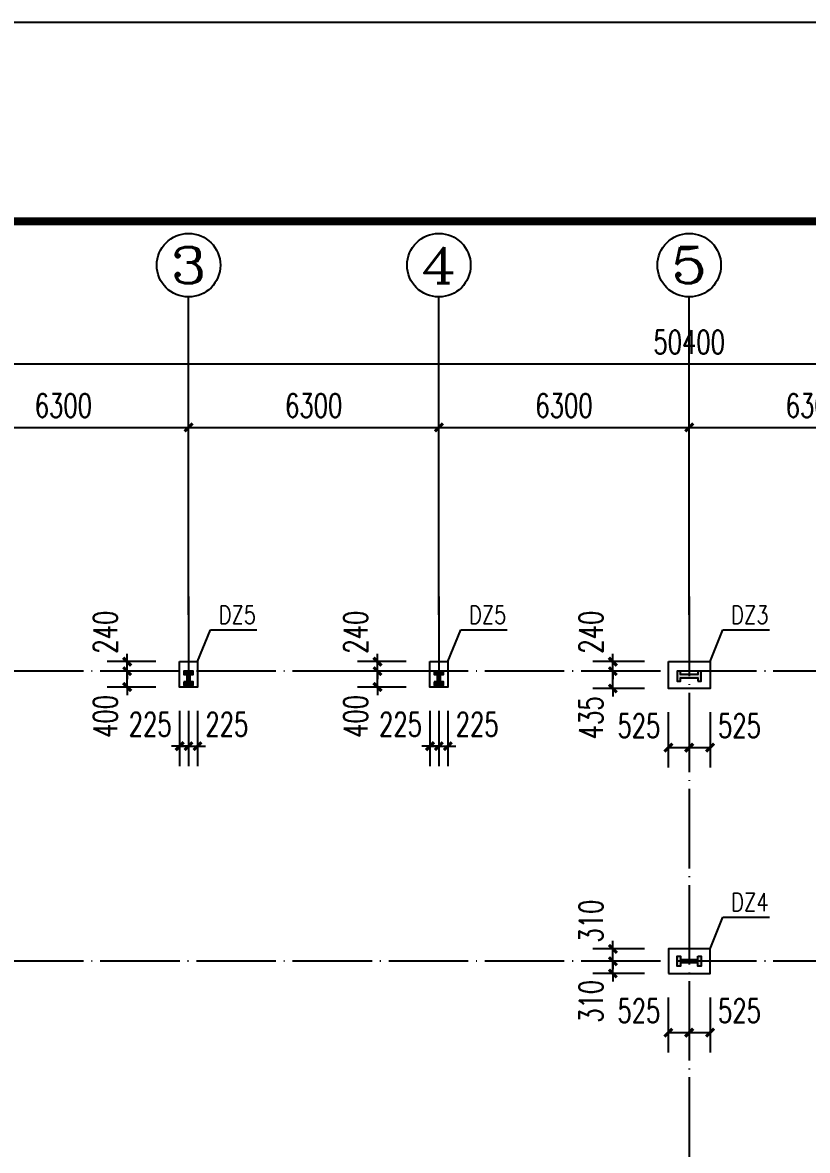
# Model space of a CAD drawing. Extents: x 37237700 to 37865026, y 138877 to 347670.
# Drawn here: x 37347811 to 37367564, y 319279 to 347670 of the extents above; entities that cross this region are included whole.
import ezdxf
from ezdxf.enums import TextEntityAlignment as Align

# ---------------------------------------------------------------- set-up
doc = ezdxf.new("R2010")
doc.units = 0
doc.header["$LTSCALE"] = 1000
doc.header["$MEASUREMENT"] = 0
doc.linetypes.add('ACAD_ISO04W100', pattern=[30.5, 24, -3, 0.5, -3])
doc.linetypes.add('DOTE', pattern=[2.42, 2, -0.2, 0.02, -0.2])
doc.layers.get('0').update_dxf_attribs({"linetype": 'CONTINUOUS'})
doc.layers.get('DEFPOINTS').update_dxf_attribs({"linetype": 'CONTINUOUS'})
for name, color, linetype in [('AXIS', 3, 'CONTINUOUS'), ('AXIS_TEXT', 7, 'CONTINUOUS'), ('DOTE', 1, 'ACAD_ISO04W100'), ('PUB_DIM', 3, 'CONTINUOUS'), ('PUB_TITLE', 4, 'CONTINUOUS')]:
    doc.layers.add(name, color=color, linetype=linetype)
doc.styles.add('_TCH_AXIS', font='COMPLEX', dxfattribs={"bigfont": 'GBCBIG'})
doc.styles.add('_TCH_DIM_T3', font='SIMPLEX', dxfattribs={"width": 0.705882, "bigfont": 'GBCBIG'})
doc.styles.add('COMPLEX', font='COMPLEX')
doc.styles.add('DIM_FONT', font='SIMPLEX.shx', dxfattribs={"width": 0.8})
doc.dimstyles.new('_TCH_ARCH&&200', dxfattribs={"dimtxt": 595, "dimasz": 200, "dimexe": 500, "dimexo": 600, "dimgap": 252.5, "dimtad": 1, "dimdec": 0, "dimzin": 0, "dimdsep": 46, "dimtxsty": '_TCH_DIM_T3', "dimblk": 'ARCHTICK', "dimcen": 0.09, "dimclrt": 7, "dimazin": 2, "dimtfac": 1, "dimtdec": 0, "dimtix": 1, "dimtmove": 2, "dimatfit": 3, "dimfxl": 1, "dimtolj": 1, "dimtzin": 0, "dimarcsym": 0})

# ---------------------------------------------------------------- blocks, each defined once
blk = doc.blocks.new('_ArchTick')
at = {"color": 0, "linetype": 'ByBlock', "const_width": 0.4}
blk.add_lwpolyline([(-0.5, -0.5), (0.5, 0.5)], dxfattribs=at)
blk = doc.blocks.new('*D1333')
at = {"layer": 'DEFPOINTS', "color": 0}
for p in [(37362667, 324043), (37364063, 324043), (37364063, 323733)]:
    blk.add_point(p, dxfattribs=at)
at = {"layer": 'PUB_DIM', "color": 0, "lineweight": -2}
for p, q in [((37362667, 324043), (37362667, 324243)), ((37363463, 324043), (37362167, 324043)), ((37362667, 323733), (37362667, 324043)), ((37363463, 323733), (37362167, 323733)), ((37362667, 323733), (37362667, 323533))]:
    blk.add_line(p, q, dxfattribs=at)
at = {"layer": 'PUB_DIM', "color": 0, "lineweight": -2, "xscale": 200, "yscale": 200, "zscale": 200}
for p, rotation in [((37362667, 324043), 270), ((37362667, 323733), 90)]:
    blk.add_blockref('_ArchTick', p, dxfattribs=dict(at, rotation=rotation))
at = {"layer": 'PUB_DIM', "color": 7, "insert": (37362117, 323033), "char_height": 595, "attachment_point": 5, "rotation": 90, "style": '_TCH_DIM_T3'}
blk.add_mtext('\\A1;310', dxfattribs=at)
blk = doc.blocks.new('*D1334')
at = {"layer": 'DEFPOINTS', "color": 0}
for p in [(37362667, 324353), (37364063, 324353), (37364063, 324043)]:
    blk.add_point(p, dxfattribs=at)
at = {"layer": 'PUB_DIM', "color": 0, "lineweight": -2}
for p, q in [((37362667, 324353), (37362667, 324553)), ((37363463, 324353), (37362167, 324353)), ((37362667, 324043), (37362667, 324353)), ((37363463, 324043), (37362167, 324043)), ((37362667, 324043), (37362667, 323843))]:
    blk.add_line(p, q, dxfattribs=at)
at = {"layer": 'PUB_DIM', "color": 0, "lineweight": -2, "xscale": 200, "yscale": 200, "zscale": 200}
for p, rotation in [((37362667, 324353), 270), ((37362667, 324043), 90)]:
    blk.add_blockref('_ArchTick', p, dxfattribs=dict(at, rotation=rotation))
at = {"layer": 'PUB_DIM', "color": 7, "insert": (37362117, 325053), "char_height": 595, "attachment_point": 5, "rotation": 90, "style": '_TCH_DIM_T3'}
blk.add_mtext('\\A1;310', dxfattribs=at)
blk = doc.blocks.new('*D1335')
at = {"layer": 'DEFPOINTS', "color": 0}
for p in [(37364063, 323733), (37364588, 323733), (37364588, 322245)]:
    blk.add_point(p, dxfattribs=at)
at = {"layer": 'PUB_DIM', "color": 0, "lineweight": -2}
for p, q in [((37364063, 323133), (37364063, 321745)), ((37364588, 323133), (37364588, 321745)), ((37364063, 322245), (37364588, 322245))]:
    blk.add_line(p, q, dxfattribs=at)
at = {"layer": 'PUB_DIM', "color": 0, "lineweight": -2, "xscale": 200, "yscale": 200, "zscale": 200, "rotation": 180}
blk.add_blockref('_ArchTick', (37364063, 322245), dxfattribs=at)
at = {"layer": 'PUB_DIM', "color": 0, "lineweight": -2, "xscale": 200, "yscale": 200, "zscale": 200}
blk.add_blockref('_ArchTick', (37364588, 322245), dxfattribs=at)
at = {"layer": 'PUB_DIM', "color": 7, "insert": (37363323, 322795), "char_height": 595, "attachment_point": 5, "style": '_TCH_DIM_T3'}
blk.add_mtext('\\A1;525', dxfattribs=at)
blk = doc.blocks.new('*D1336')
at = {"layer": 'DEFPOINTS', "color": 0}
for p in [(37364588, 323733), (37365113, 323733), (37365113, 322245)]:
    blk.add_point(p, dxfattribs=at)
at = {"layer": 'PUB_DIM', "color": 0, "lineweight": -2}
for p, q in [((37364588, 323133), (37364588, 321745)), ((37365113, 323133), (37365113, 321745)), ((37364588, 322245), (37365113, 322245))]:
    blk.add_line(p, q, dxfattribs=at)
at = {"layer": 'PUB_DIM', "color": 0, "lineweight": -2, "xscale": 200, "yscale": 200, "zscale": 200, "rotation": 180}
blk.add_blockref('_ArchTick', (37364588, 322245), dxfattribs=at)
at = {"layer": 'PUB_DIM', "color": 0, "lineweight": -2, "xscale": 200, "yscale": 200, "zscale": 200}
blk.add_blockref('_ArchTick', (37365113, 322245), dxfattribs=at)
at = {"layer": 'PUB_DIM', "color": 7, "insert": (37365853, 322795), "char_height": 595, "attachment_point": 5, "style": '_TCH_DIM_T3'}
blk.add_mtext('\\A1;525', dxfattribs=at)
blk = doc.blocks.new('*D1461')
at = {"layer": 'DEFPOINTS', "color": 0}
for p in [(37358063, 330943), (37358288, 330943), (37358288, 329455)]:
    blk.add_point(p, dxfattribs=at)
at = {"layer": 'PUB_DIM', "color": 0, "lineweight": -2}
for p, q in [((37358063, 330343), (37358063, 328955)), ((37358288, 330343), (37358288, 328955)), ((37358063, 329455), (37357863, 329455)), ((37358063, 329455), (37358288, 329455)), ((37358288, 329455), (37358488, 329455))]:
    blk.add_line(p, q, dxfattribs=at)
at = {"layer": 'PUB_DIM', "color": 0, "lineweight": -2, "xscale": 200, "yscale": 200, "zscale": 200}
blk.add_blockref('_ArchTick', (37358063, 329455), dxfattribs=at)
at = {"layer": 'PUB_DIM', "color": 0, "lineweight": -2, "xscale": 200, "yscale": 200, "zscale": 200, "rotation": 180}
blk.add_blockref('_ArchTick', (37358288, 329455), dxfattribs=at)
at = {"layer": 'PUB_DIM', "color": 7, "insert": (37357323, 330005), "char_height": 595, "attachment_point": 5, "style": '_TCH_DIM_T3'}
blk.add_mtext('\\A1;225', dxfattribs=at)
blk = doc.blocks.new('*D1462')
at = {"layer": 'DEFPOINTS', "color": 0}
for p in [(37358288, 330943), (37358513, 330943), (37358513, 329455)]:
    blk.add_point(p, dxfattribs=at)
at = {"layer": 'PUB_DIM', "color": 0, "lineweight": -2}
for p, q in [((37358288, 330343), (37358288, 328955)), ((37358513, 330343), (37358513, 328955)), ((37358288, 329455), (37358088, 329455)), ((37358288, 329455), (37358513, 329455)), ((37358513, 329455), (37358713, 329455))]:
    blk.add_line(p, q, dxfattribs=at)
at = {"layer": 'PUB_DIM', "color": 0, "lineweight": -2, "xscale": 200, "yscale": 200, "zscale": 200}
blk.add_blockref('_ArchTick', (37358288, 329455), dxfattribs=at)
at = {"layer": 'PUB_DIM', "color": 0, "lineweight": -2, "xscale": 200, "yscale": 200, "zscale": 200, "rotation": 180}
blk.add_blockref('_ArchTick', (37358513, 329455), dxfattribs=at)
at = {"layer": 'PUB_DIM', "color": 7, "insert": (37359253, 330005), "char_height": 595, "attachment_point": 5, "style": '_TCH_DIM_T3'}
blk.add_mtext('\\A1;225', dxfattribs=at)
blk = doc.blocks.new('*D1463')
at = {"layer": 'DEFPOINTS', "color": 0}
for p in [(37356744, 331583), (37358063, 331583), (37358063, 331343)]:
    blk.add_point(p, dxfattribs=at)
at = {"layer": 'PUB_DIM', "color": 0, "lineweight": -2}
for p, q in [((37356744, 331583), (37356744, 331783)), ((37357463, 331583), (37356244, 331583)), ((37357463, 331343), (37356244, 331343)), ((37356744, 331343), (37356744, 331583)), ((37356744, 331343), (37356744, 331143))]:
    blk.add_line(p, q, dxfattribs=at)
at = {"layer": 'PUB_DIM', "color": 0, "lineweight": -2, "xscale": 200, "yscale": 200, "zscale": 200}
for p, rotation in [((37356744, 331583), 270), ((37356744, 331343), 90)]:
    blk.add_blockref('_ArchTick', p, dxfattribs=dict(at, rotation=rotation))
at = {"layer": 'PUB_DIM', "color": 7, "insert": (37356194, 332323), "char_height": 595, "attachment_point": 5, "rotation": 90, "style": '_TCH_DIM_T3'}
blk.add_mtext('\\A1;240', dxfattribs=at)
blk = doc.blocks.new('*D1464')
at = {"layer": 'DEFPOINTS', "color": 0}
for p in [(37356744, 331343), (37358063, 331343), (37358063, 330943)]:
    blk.add_point(p, dxfattribs=at)
at = {"layer": 'PUB_DIM', "color": 0, "lineweight": -2}
for p, q in [((37357463, 331343), (37356244, 331343)), ((37356744, 331343), (37356744, 331543)), ((37356744, 330943), (37356744, 331343)), ((37357463, 330943), (37356244, 330943)), ((37356744, 330943), (37356744, 330743))]:
    blk.add_line(p, q, dxfattribs=at)
at = {"layer": 'PUB_DIM', "color": 0, "lineweight": -2, "xscale": 200, "yscale": 200, "zscale": 200}
for p, rotation in [((37356744, 331343), 270), ((37356744, 330943), 90)]:
    blk.add_blockref('_ArchTick', p, dxfattribs=dict(at, rotation=rotation))
at = {"layer": 'PUB_DIM', "color": 7, "insert": (37356194, 330203), "char_height": 595, "attachment_point": 5, "rotation": 90, "style": '_TCH_DIM_T3'}
blk.add_mtext('\\A1;400', dxfattribs=at)
blk = doc.blocks.new('*D1469')
at = {"layer": 'DEFPOINTS', "color": 0}
for p in [(37351763, 330943), (37351988, 330943), (37351988, 329455)]:
    blk.add_point(p, dxfattribs=at)
at = {"layer": 'PUB_DIM', "color": 0, "lineweight": -2}
for p, q in [((37351763, 330343), (37351763, 328955)), ((37351988, 330343), (37351988, 328955)), ((37351763, 329455), (37351563, 329455)), ((37351763, 329455), (37351988, 329455)), ((37351988, 329455), (37352188, 329455))]:
    blk.add_line(p, q, dxfattribs=at)
at = {"layer": 'PUB_DIM', "color": 0, "lineweight": -2, "xscale": 200, "yscale": 200, "zscale": 200}
blk.add_blockref('_ArchTick', (37351763, 329455), dxfattribs=at)
at = {"layer": 'PUB_DIM', "color": 0, "lineweight": -2, "xscale": 200, "yscale": 200, "zscale": 200, "rotation": 180}
blk.add_blockref('_ArchTick', (37351988, 329455), dxfattribs=at)
at = {"layer": 'PUB_DIM', "color": 7, "insert": (37351023, 330005), "char_height": 595, "attachment_point": 5, "style": '_TCH_DIM_T3'}
blk.add_mtext('\\A1;225', dxfattribs=at)
blk = doc.blocks.new('*D1470')
at = {"layer": 'DEFPOINTS', "color": 0}
for p in [(37351988, 330943), (37352213, 330943), (37352213, 329455)]:
    blk.add_point(p, dxfattribs=at)
at = {"layer": 'PUB_DIM', "color": 0, "lineweight": -2}
for p, q in [((37351988, 330343), (37351988, 328955)), ((37352213, 330343), (37352213, 328955)), ((37351988, 329455), (37351788, 329455)), ((37351988, 329455), (37352213, 329455)), ((37352213, 329455), (37352413, 329455))]:
    blk.add_line(p, q, dxfattribs=at)
at = {"layer": 'PUB_DIM', "color": 0, "lineweight": -2, "xscale": 200, "yscale": 200, "zscale": 200}
blk.add_blockref('_ArchTick', (37351988, 329455), dxfattribs=at)
at = {"layer": 'PUB_DIM', "color": 0, "lineweight": -2, "xscale": 200, "yscale": 200, "zscale": 200, "rotation": 180}
blk.add_blockref('_ArchTick', (37352213, 329455), dxfattribs=at)
at = {"layer": 'PUB_DIM', "color": 7, "insert": (37352953, 330005), "char_height": 595, "attachment_point": 5, "style": '_TCH_DIM_T3'}
blk.add_mtext('\\A1;225', dxfattribs=at)
blk = doc.blocks.new('*D1471')
at = {"layer": 'DEFPOINTS', "color": 0}
for p in [(37350444, 331583), (37351763, 331583), (37351763, 331343)]:
    blk.add_point(p, dxfattribs=at)
at = {"layer": 'PUB_DIM', "color": 0, "lineweight": -2}
for p, q in [((37350444, 331583), (37350444, 331783)), ((37351163, 331583), (37349944, 331583)), ((37351163, 331343), (37349944, 331343)), ((37350444, 331343), (37350444, 331583)), ((37350444, 331343), (37350444, 331143))]:
    blk.add_line(p, q, dxfattribs=at)
at = {"layer": 'PUB_DIM', "color": 0, "lineweight": -2, "xscale": 200, "yscale": 200, "zscale": 200}
for p, rotation in [((37350444, 331583), 270), ((37350444, 331343), 90)]:
    blk.add_blockref('_ArchTick', p, dxfattribs=dict(at, rotation=rotation))
at = {"layer": 'PUB_DIM', "color": 7, "insert": (37349894, 332323), "char_height": 595, "attachment_point": 5, "rotation": 90, "style": '_TCH_DIM_T3'}
blk.add_mtext('\\A1;240', dxfattribs=at)
blk = doc.blocks.new('*D1472')
at = {"layer": 'DEFPOINTS', "color": 0}
for p in [(37350444, 331343), (37351763, 331343), (37351763, 330943)]:
    blk.add_point(p, dxfattribs=at)
at = {"layer": 'PUB_DIM', "color": 0, "lineweight": -2}
for p, q in [((37351163, 331343), (37349944, 331343)), ((37350444, 331343), (37350444, 331543)), ((37350444, 330943), (37350444, 331343)), ((37351163, 330943), (37349944, 330943)), ((37350444, 330943), (37350444, 330743))]:
    blk.add_line(p, q, dxfattribs=at)
at = {"layer": 'PUB_DIM', "color": 0, "lineweight": -2, "xscale": 200, "yscale": 200, "zscale": 200}
for p, rotation in [((37350444, 331343), 270), ((37350444, 330943), 90)]:
    blk.add_blockref('_ArchTick', p, dxfattribs=dict(at, rotation=rotation))
at = {"layer": 'PUB_DIM', "color": 7, "insert": (37349894, 330203), "char_height": 595, "attachment_point": 5, "rotation": 90, "style": '_TCH_DIM_T3'}
blk.add_mtext('\\A1;400', dxfattribs=at)
blk = doc.blocks.new('*D1481')
at = {"layer": 'DEFPOINTS', "color": 0}
for p in [(37364063, 330908), (37364588, 330908), (37364588, 329420)]:
    blk.add_point(p, dxfattribs=at)
at = {"layer": 'PUB_DIM', "color": 0, "lineweight": -2}
for p, q in [((37364063, 330308), (37364063, 328920)), ((37364588, 330308), (37364588, 328920)), ((37364063, 329420), (37364588, 329420))]:
    blk.add_line(p, q, dxfattribs=at)
at = {"layer": 'PUB_DIM', "color": 0, "lineweight": -2, "xscale": 200, "yscale": 200, "zscale": 200, "rotation": 180}
blk.add_blockref('_ArchTick', (37364063, 329420), dxfattribs=at)
at = {"layer": 'PUB_DIM', "color": 0, "lineweight": -2, "xscale": 200, "yscale": 200, "zscale": 200}
blk.add_blockref('_ArchTick', (37364588, 329420), dxfattribs=at)
at = {"layer": 'PUB_DIM', "color": 7, "insert": (37363323, 329970), "char_height": 595, "attachment_point": 5, "style": '_TCH_DIM_T3'}
blk.add_mtext('\\A1;525', dxfattribs=at)
blk = doc.blocks.new('*D1482')
at = {"layer": 'DEFPOINTS', "color": 0}
for p in [(37364588, 330908), (37365113, 330908), (37365113, 329420)]:
    blk.add_point(p, dxfattribs=at)
at = {"layer": 'PUB_DIM', "color": 0, "lineweight": -2}
for p, q in [((37364588, 330308), (37364588, 328920)), ((37365113, 330308), (37365113, 328920)), ((37364588, 329420), (37365113, 329420))]:
    blk.add_line(p, q, dxfattribs=at)
at = {"layer": 'PUB_DIM', "color": 0, "lineweight": -2, "xscale": 200, "yscale": 200, "zscale": 200, "rotation": 180}
blk.add_blockref('_ArchTick', (37364588, 329420), dxfattribs=at)
at = {"layer": 'PUB_DIM', "color": 0, "lineweight": -2, "xscale": 200, "yscale": 200, "zscale": 200}
blk.add_blockref('_ArchTick', (37365113, 329420), dxfattribs=at)
at = {"layer": 'PUB_DIM', "color": 7, "insert": (37365853, 329970), "char_height": 595, "attachment_point": 5, "style": '_TCH_DIM_T3'}
blk.add_mtext('\\A1;525', dxfattribs=at)
blk = doc.blocks.new('*D1487')
at = {"layer": 'DEFPOINTS', "color": 0}
for p in [(37362667, 331583), (37364063, 331583), (37364063, 331343)]:
    blk.add_point(p, dxfattribs=at)
at = {"layer": 'PUB_DIM', "color": 0, "lineweight": -2}
for p, q in [((37362667, 331583), (37362667, 331783)), ((37363463, 331583), (37362167, 331583)), ((37363463, 331343), (37362167, 331343)), ((37362667, 331343), (37362667, 331583)), ((37362667, 331343), (37362667, 331143))]:
    blk.add_line(p, q, dxfattribs=at)
at = {"layer": 'PUB_DIM', "color": 0, "lineweight": -2, "xscale": 200, "yscale": 200, "zscale": 200}
for p, rotation in [((37362667, 331583), 270), ((37362667, 331343), 90)]:
    blk.add_blockref('_ArchTick', p, dxfattribs=dict(at, rotation=rotation))
at = {"layer": 'PUB_DIM', "color": 7, "insert": (37362117, 332323), "char_height": 595, "attachment_point": 5, "rotation": 90, "style": '_TCH_DIM_T3'}
blk.add_mtext('\\A1;240', dxfattribs=at)
blk = doc.blocks.new('*D1488')
at = {"layer": 'DEFPOINTS', "color": 0}
for p in [(37362667, 331343), (37364063, 331343), (37364063, 330908)]:
    blk.add_point(p, dxfattribs=at)
at = {"layer": 'PUB_DIM', "color": 0, "lineweight": -2}
for p, q in [((37363463, 331343), (37362167, 331343)), ((37362667, 331343), (37362667, 331543)), ((37362667, 330908), (37362667, 331343)), ((37363463, 330908), (37362167, 330908)), ((37362667, 330908), (37362667, 330708))]:
    blk.add_line(p, q, dxfattribs=at)
at = {"layer": 'PUB_DIM', "color": 0, "lineweight": -2, "xscale": 200, "yscale": 200, "zscale": 200}
for p, rotation in [((37362667, 331343), 270), ((37362667, 330908), 90)]:
    blk.add_blockref('_ArchTick', p, dxfattribs=dict(at, rotation=rotation))
at = {"layer": 'PUB_DIM', "color": 7, "insert": (37362117, 330168), "char_height": 595, "attachment_point": 5, "rotation": 90, "style": '_TCH_DIM_T3'}
blk.add_mtext('\\A1;435', dxfattribs=at)
blk = doc.blocks.new('*D1822')
at = {"layer": 'AXIS', "color": 0, "lineweight": -2}
for p, q in [((37345688, 333078), (37345688, 337978)), ((37351988, 333078), (37351988, 337978)), ((37345688, 337478), (37351988, 337478))]:
    blk.add_line(p, q, dxfattribs=at)
at = {"layer": 'DEFPOINTS', "color": 0}
for p in [(37351988, 337478), (37345688, 332478), (37351988, 332478)]:
    blk.add_point(p, dxfattribs=at)
at = {"layer": 'AXIS', "color": 0, "lineweight": -2, "xscale": 200, "yscale": 200, "zscale": 200, "rotation": 180}
blk.add_blockref('_ArchTick', (37345688, 337478), dxfattribs=at)
at = {"layer": 'AXIS', "color": 0, "lineweight": -2, "xscale": 200, "yscale": 200, "zscale": 200}
blk.add_blockref('_ArchTick', (37351988, 337478), dxfattribs=at)
at = {"layer": 'AXIS', "color": 7, "insert": (37348838, 338028), "char_height": 595, "attachment_point": 5, "style": '_TCH_DIM_T3'}
blk.add_mtext('\\A1;6300', dxfattribs=at)
blk = doc.blocks.new('*D1823')
at = {"layer": 'AXIS', "color": 0, "lineweight": -2}
for p, q in [((37351988, 333078), (37351988, 337978)), ((37358288, 333078), (37358288, 337978)), ((37351988, 337478), (37358288, 337478))]:
    blk.add_line(p, q, dxfattribs=at)
at = {"layer": 'DEFPOINTS', "color": 0}
for p in [(37358288, 337478), (37351988, 332478), (37358288, 332478)]:
    blk.add_point(p, dxfattribs=at)
at = {"layer": 'AXIS', "color": 0, "lineweight": -2, "xscale": 200, "yscale": 200, "zscale": 200, "rotation": 180}
blk.add_blockref('_ArchTick', (37351988, 337478), dxfattribs=at)
at = {"layer": 'AXIS', "color": 0, "lineweight": -2, "xscale": 200, "yscale": 200, "zscale": 200}
blk.add_blockref('_ArchTick', (37358288, 337478), dxfattribs=at)
at = {"layer": 'AXIS', "color": 7, "insert": (37355138, 338028), "char_height": 595, "attachment_point": 5, "style": '_TCH_DIM_T3'}
blk.add_mtext('\\A1;6300', dxfattribs=at)
blk = doc.blocks.new('*D1824')
at = {"layer": 'AXIS', "color": 0, "lineweight": -2}
for p, q in [((37358288, 333078), (37358288, 337978)), ((37364588, 333078), (37364588, 337978)), ((37358288, 337478), (37364588, 337478))]:
    blk.add_line(p, q, dxfattribs=at)
at = {"layer": 'DEFPOINTS', "color": 0}
for p in [(37364588, 337478), (37358288, 332478), (37364588, 332478)]:
    blk.add_point(p, dxfattribs=at)
at = {"layer": 'AXIS', "color": 0, "lineweight": -2, "xscale": 200, "yscale": 200, "zscale": 200, "rotation": 180}
blk.add_blockref('_ArchTick', (37358288, 337478), dxfattribs=at)
at = {"layer": 'AXIS', "color": 0, "lineweight": -2, "xscale": 200, "yscale": 200, "zscale": 200}
blk.add_blockref('_ArchTick', (37364588, 337478), dxfattribs=at)
at = {"layer": 'AXIS', "color": 7, "insert": (37361438, 338028), "char_height": 595, "attachment_point": 5, "style": '_TCH_DIM_T3'}
blk.add_mtext('\\A1;6300', dxfattribs=at)
blk = doc.blocks.new('*D1825')
at = {"layer": 'AXIS', "color": 0, "lineweight": -2}
for p, q in [((37364588, 333078), (37364588, 337978)), ((37370888, 333078), (37370888, 337978)), ((37364588, 337478), (37370888, 337478))]:
    blk.add_line(p, q, dxfattribs=at)
at = {"layer": 'DEFPOINTS', "color": 0}
for p in [(37370888, 337478), (37364588, 332478), (37370888, 332478)]:
    blk.add_point(p, dxfattribs=at)
at = {"layer": 'AXIS', "color": 0, "lineweight": -2, "xscale": 200, "yscale": 200, "zscale": 200, "rotation": 180}
blk.add_blockref('_ArchTick', (37364588, 337478), dxfattribs=at)
at = {"layer": 'AXIS', "color": 0, "lineweight": -2, "xscale": 200, "yscale": 200, "zscale": 200}
blk.add_blockref('_ArchTick', (37370888, 337478), dxfattribs=at)
at = {"layer": 'AXIS', "color": 7, "insert": (37367738, 338028), "char_height": 595, "attachment_point": 5, "style": '_TCH_DIM_T3'}
blk.add_mtext('\\A1;6300', dxfattribs=at)
blk = doc.blocks.new('*D1829')
at = {"layer": 'AXIS', "color": 0, "lineweight": -2}
for p, q in [((37339388, 333078), (37339388, 339578)), ((37389788, 333078), (37389788, 339578)), ((37339388, 339078), (37389788, 339078))]:
    blk.add_line(p, q, dxfattribs=at)
at = {"layer": 'DEFPOINTS', "color": 0}
for p in [(37389788, 339078), (37339388, 332478), (37389788, 332478)]:
    blk.add_point(p, dxfattribs=at)
at = {"layer": 'AXIS', "color": 0, "lineweight": -2, "xscale": 200, "yscale": 200, "zscale": 200, "rotation": 180}
blk.add_blockref('_ArchTick', (37339388, 339078), dxfattribs=at)
at = {"layer": 'AXIS', "color": 0, "lineweight": -2, "xscale": 200, "yscale": 200, "zscale": 200}
blk.add_blockref('_ArchTick', (37389788, 339078), dxfattribs=at)
at = {"layer": 'AXIS', "color": 7, "insert": (37364588, 339628), "char_height": 595, "attachment_point": 5, "style": '_TCH_DIM_T3'}
blk.add_mtext('\\A1;50400', dxfattribs=at)
blk = doc.blocks.new('_AXISO')
blk.add_circle((0, 0), 0.5)
at = {"layer": 'AXIS_TEXT', "style": 'COMPLEX', "width": 1.041667}
blk.add_attdef('A', text='', height=0.56, dxfattribs=at).set_placement((-0.25, -0.28), (0.25, -0.28), align=Align.FIT)

msp = doc.modelspace()

# ---------------------------------------------------------------- hatches: boundary and pattern name
for points in [[(37351868.2, 331072.8), (37351868.2, 330992.8), (37352108.2, 330992.8), (37352108.2, 331072.8), (37352028.2, 331072.8), (37352028.2, 331262.8), (37352108.2, 331262.8), (37352108.2, 331342.8), (37351868.2, 331342.8), (37351868.2, 331262.8), (37351948.2, 331262.8), (37351948.2, 331072.8)], [(37358168.2, 331072.8), (37358168.2, 330992.8), (37358408.2, 330992.8), (37358408.2, 331072.8), (37358328.2, 331072.8), (37358328.2, 331262.8), (37358408.2, 331262.8), (37358408.2, 331342.8), (37358168.2, 331342.8), (37358168.2, 331262.8), (37358248.2, 331262.8), (37358248.2, 331072.8)], [(37364808.2, 331092.8), (37364888.2, 331092.8), (37364888.2, 331342.8), (37364808.2, 331342.8), (37364808.2, 331257.8), (37364368.2, 331257.8), (37364368.2, 331342.8), (37364288.2, 331342.8), (37364288.2, 331092.8), (37364368.2, 331092.8), (37364368.2, 331177.8), (37364808.2, 331177.8)], [(37364808.2, 324167.8), (37364888.2, 324167.8), (37364888.2, 323917.8), (37364808.2, 323917.8), (37364808.2, 324002.8), (37364368.2, 324002.8), (37364368.2, 323917.8), (37364288.2, 323917.8), (37364288.2, 324167.8), (37364368.2, 324167.8), (37364368.2, 324082.8), (37364808.2, 324082.8)]]:
    msp.add_hatch(color=256).paths.add_polyline_path(points)

# ---------------------------------------------------------------- linework, layer by layer
for p, q in [((37352213.2, 331582.8), (37352538.3, 332384)), ((37352538.3, 332384), (37353709.6, 332384)), ((37358513.2, 331582.8), (37358838.3, 332384)), ((37358838.3, 332384), (37360009.6, 332384)), ((37365113.2, 331582.8), (37365438.3, 332384)), ((37365438.3, 332384), (37366609.6, 332384)), ((37365113.2, 324352.8), (37365438.3, 325154)), ((37365438.3, 325154), (37366609.6, 325154))]:
    msp.add_line(p, q)
for points in [[(37351763.2, 331582.8), (37352213.2, 331582.8), (37352213.2, 330942.8), (37351763.2, 330942.8)], [(37358063.2, 331582.8), (37358513.2, 331582.8), (37358513.2, 330942.8), (37358063.2, 330942.8)], [(37364063.2, 331582.8), (37365113.2, 331582.8), (37365113.2, 330907.8), (37364063.2, 330907.8)], [(37364063.2, 323732.8), (37365113.2, 323732.8), (37365113.2, 324352.8), (37364063.2, 324352.8)]]:
    msp.add_lwpolyline(points, close=True)
for points in [[(37351868.2, 331072.8), (37351868.2, 330992.8), (37352108.2, 330992.8), (37352108.2, 331072.8), (37352028.2, 331072.8), (37352028.2, 331262.8), (37352108.2, 331262.8), (37352108.2, 331342.8), (37351868.2, 331342.8), (37351868.2, 331262.8), (37351948.2, 331262.8), (37351948.2, 331072.8), (37351868.2, 331072.8)], [(37358168.2, 331072.8), (37358168.2, 330992.8), (37358408.2, 330992.8), (37358408.2, 331072.8), (37358328.2, 331072.8), (37358328.2, 331262.8), (37358408.2, 331262.8), (37358408.2, 331342.8), (37358168.2, 331342.8), (37358168.2, 331262.8), (37358248.2, 331262.8), (37358248.2, 331072.8), (37358168.2, 331072.8)], [(37364808.2, 331092.8), (37364888.2, 331092.8), (37364888.2, 331342.8), (37364808.2, 331342.8), (37364808.2, 331257.8), (37364368.2, 331257.8), (37364368.2, 331342.8), (37364288.2, 331342.8), (37364288.2, 331092.8), (37364368.2, 331092.8), (37364368.2, 331177.8), (37364808.2, 331177.8), (37364808.2, 331092.8)], [(37364808.2, 324167.8), (37364888.2, 324167.8), (37364888.2, 323917.8), (37364808.2, 323917.8), (37364808.2, 324002.8), (37364368.2, 324002.8), (37364368.2, 323917.8), (37364288.2, 323917.8), (37364288.2, 324167.8), (37364368.2, 324167.8), (37364368.2, 324082.8), (37364808.2, 324082.8), (37364808.2, 324167.8)]]:
    msp.add_lwpolyline(points)
at = {"layer": 'AXIS'}
for p, q in [((37351988.2, 332762.4), (37351988.2, 340762.4)), ((37358288.2, 332762.4), (37358288.2, 340762.4)), ((37364588.2, 332762.4), (37364588.2, 340762.4))]:
    msp.add_line(p, q, dxfattribs=at)
at = {"layer": 'DOTE', "linetype": 'DOTE'}
for p, q in [((37351988.2, 333220.2), (37351988.2, 331342.8)), ((37358288.2, 333220.2), (37358288.2, 331342.8)), ((37364588.2, 333220.2), (37364588.2, 256309.1)), ((37392905.4, 331342.8), (37336554.2, 331342.8)), ((37392905.4, 324042.8), (37336554.2, 324042.8))]:
    msp.add_line(p, q, dxfattribs=at)
at = {"layer": 'PUB_TITLE'}
msp.add_lwpolyline([(37327453.5, 228870), (37411453.5, 228870), (37411453.5, 347670), (37327453.5, 347670)], close=True, dxfattribs=at)
at = {"layer": 'PUB_TITLE', "const_width": 200}
msp.add_lwpolyline([(37329453.5, 230870), (37409453.5, 230870), (37409453.5, 342670), (37329453.5, 342670)], close=True, dxfattribs=at)

# ---------------------------------------------------------------- block references
at = {"layer": 'AXIS'}
ref = msp.add_blockref('_AXISO', (37351988.2, 341562.4), dxfattribs=dict(at, xscale=1600, yscale=1600, zscale=1600))
ref.add_attrib('A', '3', dxfattribs={"layer": 'AXIS_TEXT', "height": 905.1, "style": '_TCH_AXIS', "width": 1.5}).set_placement((37351535.7, 341109.8), (37352440.8, 341109.8), align=Align.FIT)
ref = msp.add_blockref('_AXISO', (37358288.2, 341562.4), dxfattribs=dict(at, xscale=1600, yscale=1600, zscale=1600))
ref.add_attrib('A', '4', dxfattribs={"layer": 'AXIS_TEXT', "height": 905.1, "style": '_TCH_AXIS', "width": 1.3125}).set_placement((37357835.7, 341109.8), (37358740.8, 341109.8), align=Align.FIT)
ref = msp.add_blockref('_AXISO', (37364588.2, 341562.4), dxfattribs=dict(at, xscale=1600, yscale=1600, zscale=1600))
ref.add_attrib('A', '5', dxfattribs={"layer": 'AXIS_TEXT', "height": 905.1, "style": '_TCH_AXIS', "width": 1.5}).set_placement((37364135.7, 341109.8), (37365040.8, 341109.8), align=Align.FIT)

# ---------------------------------------------------------------- texts
at = {"style": 'DIM_FONT', "width": 0.8}
for s, p in [('DZ5', (37352745.5, 332536.1)), ('DZ5', (37359045.5, 332536.1)), ('DZ3', (37365645.5, 332536.1)), ('DZ4', (37365645.5, 325306.1))]:
    msp.add_text(s, height=450, dxfattribs=at).set_placement(p)

# ---------------------------------------------------------------- dimensions: what is measured, and where the dimension line sits
at = {"layer": 'AXIS'}
for p1, p2, distance, picture, middle in [((37339388.2, 332477.6), (37389788.2, 332477.6), 6600, '*D1829', (37364588.2, 339627.6)), ((37345688.2, 332477.6), (37351988.2, 332477.6), 5000, '*D1822', (37348838.2, 338027.6)), ((37351988.2, 332477.6), (37358288.2, 332477.6), 5000, '*D1823', (37355138.2, 338027.6)), ((37358288.2, 332477.6), (37364588.2, 332477.6), 5000, '*D1824', (37361438.2, 338027.6)), ((37364588.2, 332477.6), (37370888.2, 332477.6), 5000, '*D1825', (37367738.2, 338027.6))]:
    dim = msp.add_aligned_dim(p1=p1, p2=p2, distance=distance, dimstyle='_TCH_ARCH&&200', dxfattribs=at)
    dim.commit()
    dim.dimension.update_dxf_attribs({"geometry": picture, "text_midpoint": middle})
at = {"layer": 'PUB_DIM'}
for base, p1, p2, angle, picture, middle in [((37350444.4, 331582.8), (37351763.2, 331342.8), (37351763.2, 331582.8), 90, '*D1471', (37349894.4, 332322.8)), ((37356744.4, 331582.8), (37358063.2, 331342.8), (37358063.2, 331582.8), 90, '*D1463', (37356194.4, 332322.8)), ((37362667.4, 331582.8), (37364063.2, 331342.8), (37364063.2, 331582.8), 90, '*D1487', (37362117.4, 332322.8)), ((37350444.4, 331342.8), (37351763.2, 330942.8), (37351763.2, 331342.8), 90, '*D1472', (37349894.4, 330202.8)), ((37356744.4, 331342.8), (37358063.2, 330942.8), (37358063.2, 331342.8), 90, '*D1464', (37356194.4, 330202.8)), ((37362667.4, 331342.8), (37364063.2, 330907.8), (37364063.2, 331342.8), 90, '*D1488', (37362117.4, 330167.8)), ((37351988.2, 329454.5), (37351763.2, 330942.8), (37351988.2, 330942.8), 0, '*D1469', (37351023.2, 330004.5)), ((37352213.2, 329454.5), (37351988.2, 330942.8), (37352213.2, 330942.8), 0, '*D1470', (37352953.2, 330004.5)), ((37358288.2, 329454.5), (37358063.2, 330942.8), (37358288.2, 330942.8), 0, '*D1461', (37357323.2, 330004.5)), ((37358513.2, 329454.5), (37358288.2, 330942.8), (37358513.2, 330942.8), 0, '*D1462', (37359253.2, 330004.5)), ((37364588.2, 329419.5), (37364063.2, 330907.8), (37364588.2, 330907.8), 0, '*D1481', (37363323.2, 329969.5)), ((37365113.2, 329419.5), (37364588.2, 330907.8), (37365113.2, 330907.8), 0, '*D1482', (37365853.2, 329969.5)), ((37362667.4, 324352.8), (37364063.2, 324042.8), (37364063.2, 324352.8), 90, '*D1334', (37362117.4, 325052.8)), ((37362667.4, 324042.8), (37364063.2, 323732.8), (37364063.2, 324042.8), 90, '*D1333', (37362117.4, 323032.8)), ((37364588.2, 322244.5), (37364063.2, 323732.8), (37364588.2, 323732.8), 0, '*D1335', (37363323.2, 322794.5)), ((37365113.2, 322244.5), (37364588.2, 323732.8), (37365113.2, 323732.8), 0, '*D1336', (37365853.2, 322794.5))]:
    dim = msp.add_linear_dim(base=base, p1=p1, p2=p2, angle=angle, dimstyle='_TCH_ARCH&&200', dxfattribs=at)
    dim.commit()
    dim.dimension.update_dxf_attribs({"geometry": picture, "text_midpoint": middle, "dimtype": 129})

doc.saveas('drawing.dxf')
